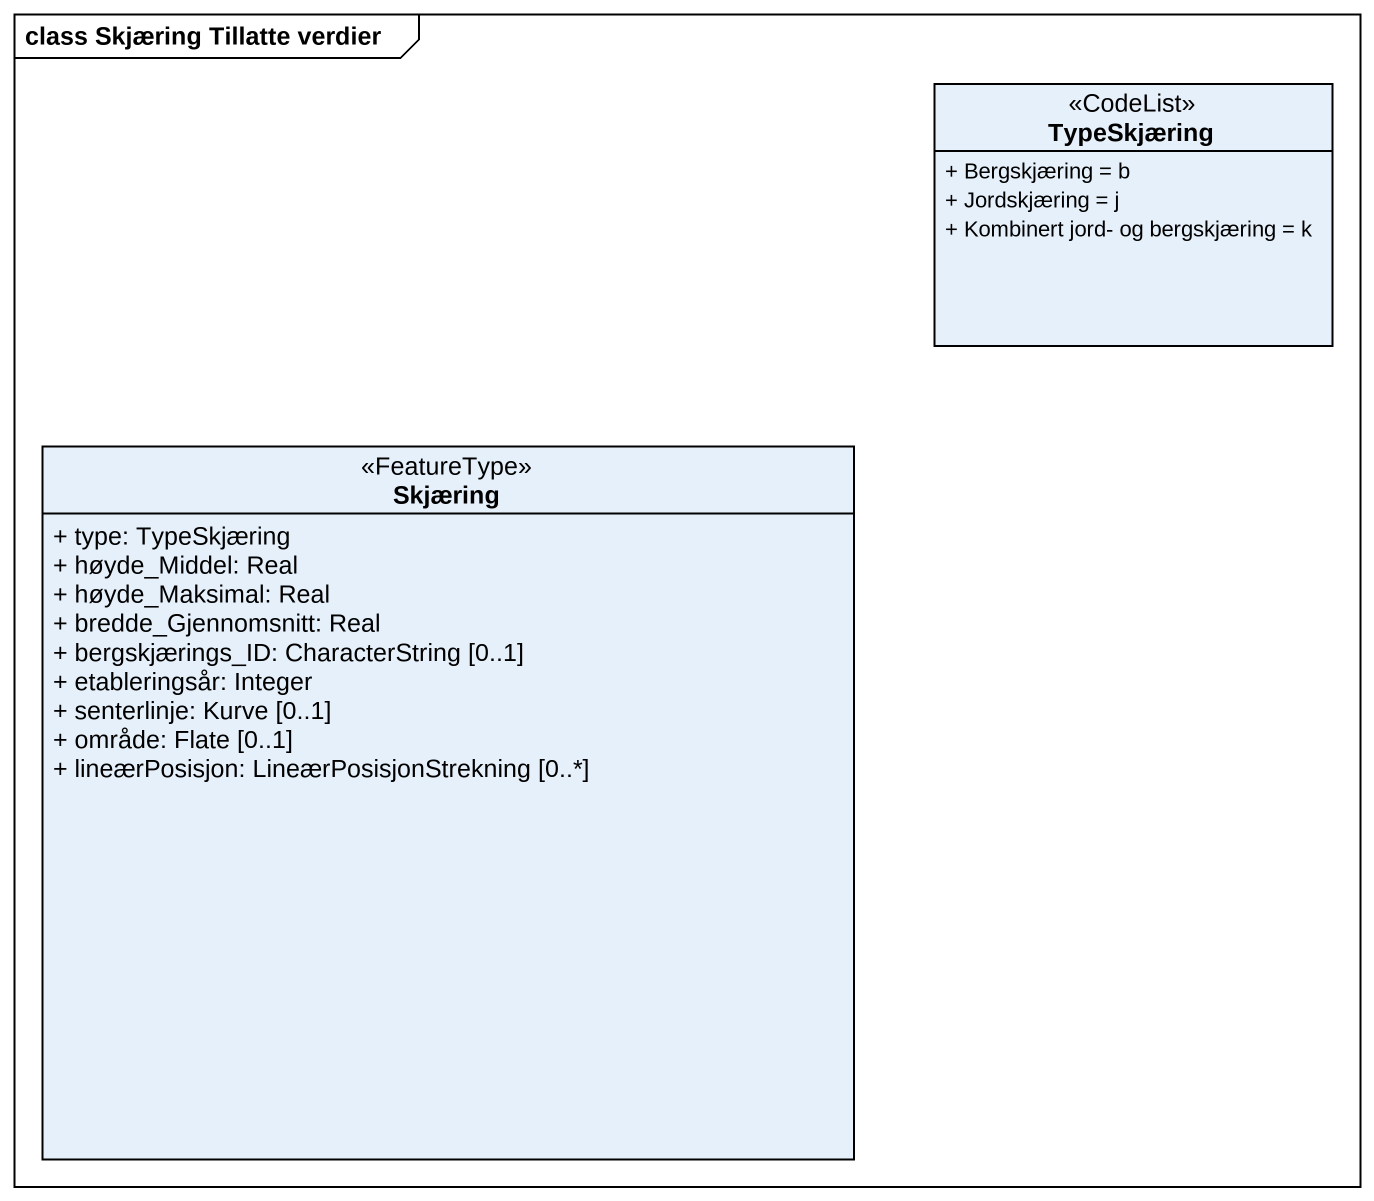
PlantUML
@startuml
mainframe class Skjæring Tillatte verdier
hide circle
hide empty members
skinparam classAttributeIconSize 0
class TypeSkjæring <<CodeList>> {
  + Bergskjæring = b
  + Jordskjæring = j
  + Kombinert jord- og bergskjæring = k
}
class Skjæring <<FeatureType>> {
  + type: TypeSkjæring
  + høyde_Middel: Real
  + høyde_Maksimal: Real
  + bredde_Gjennomsnitt: Real
  + bergskjærings_ID: CharacterString [0..1]
  + etableringsår: Integer
  + senterlinje: Kurve [0..1]
  + område: Flate [0..1]
  + lineærPosisjon: LineærPosisjonStrekning [0..*]
}
@enduml
